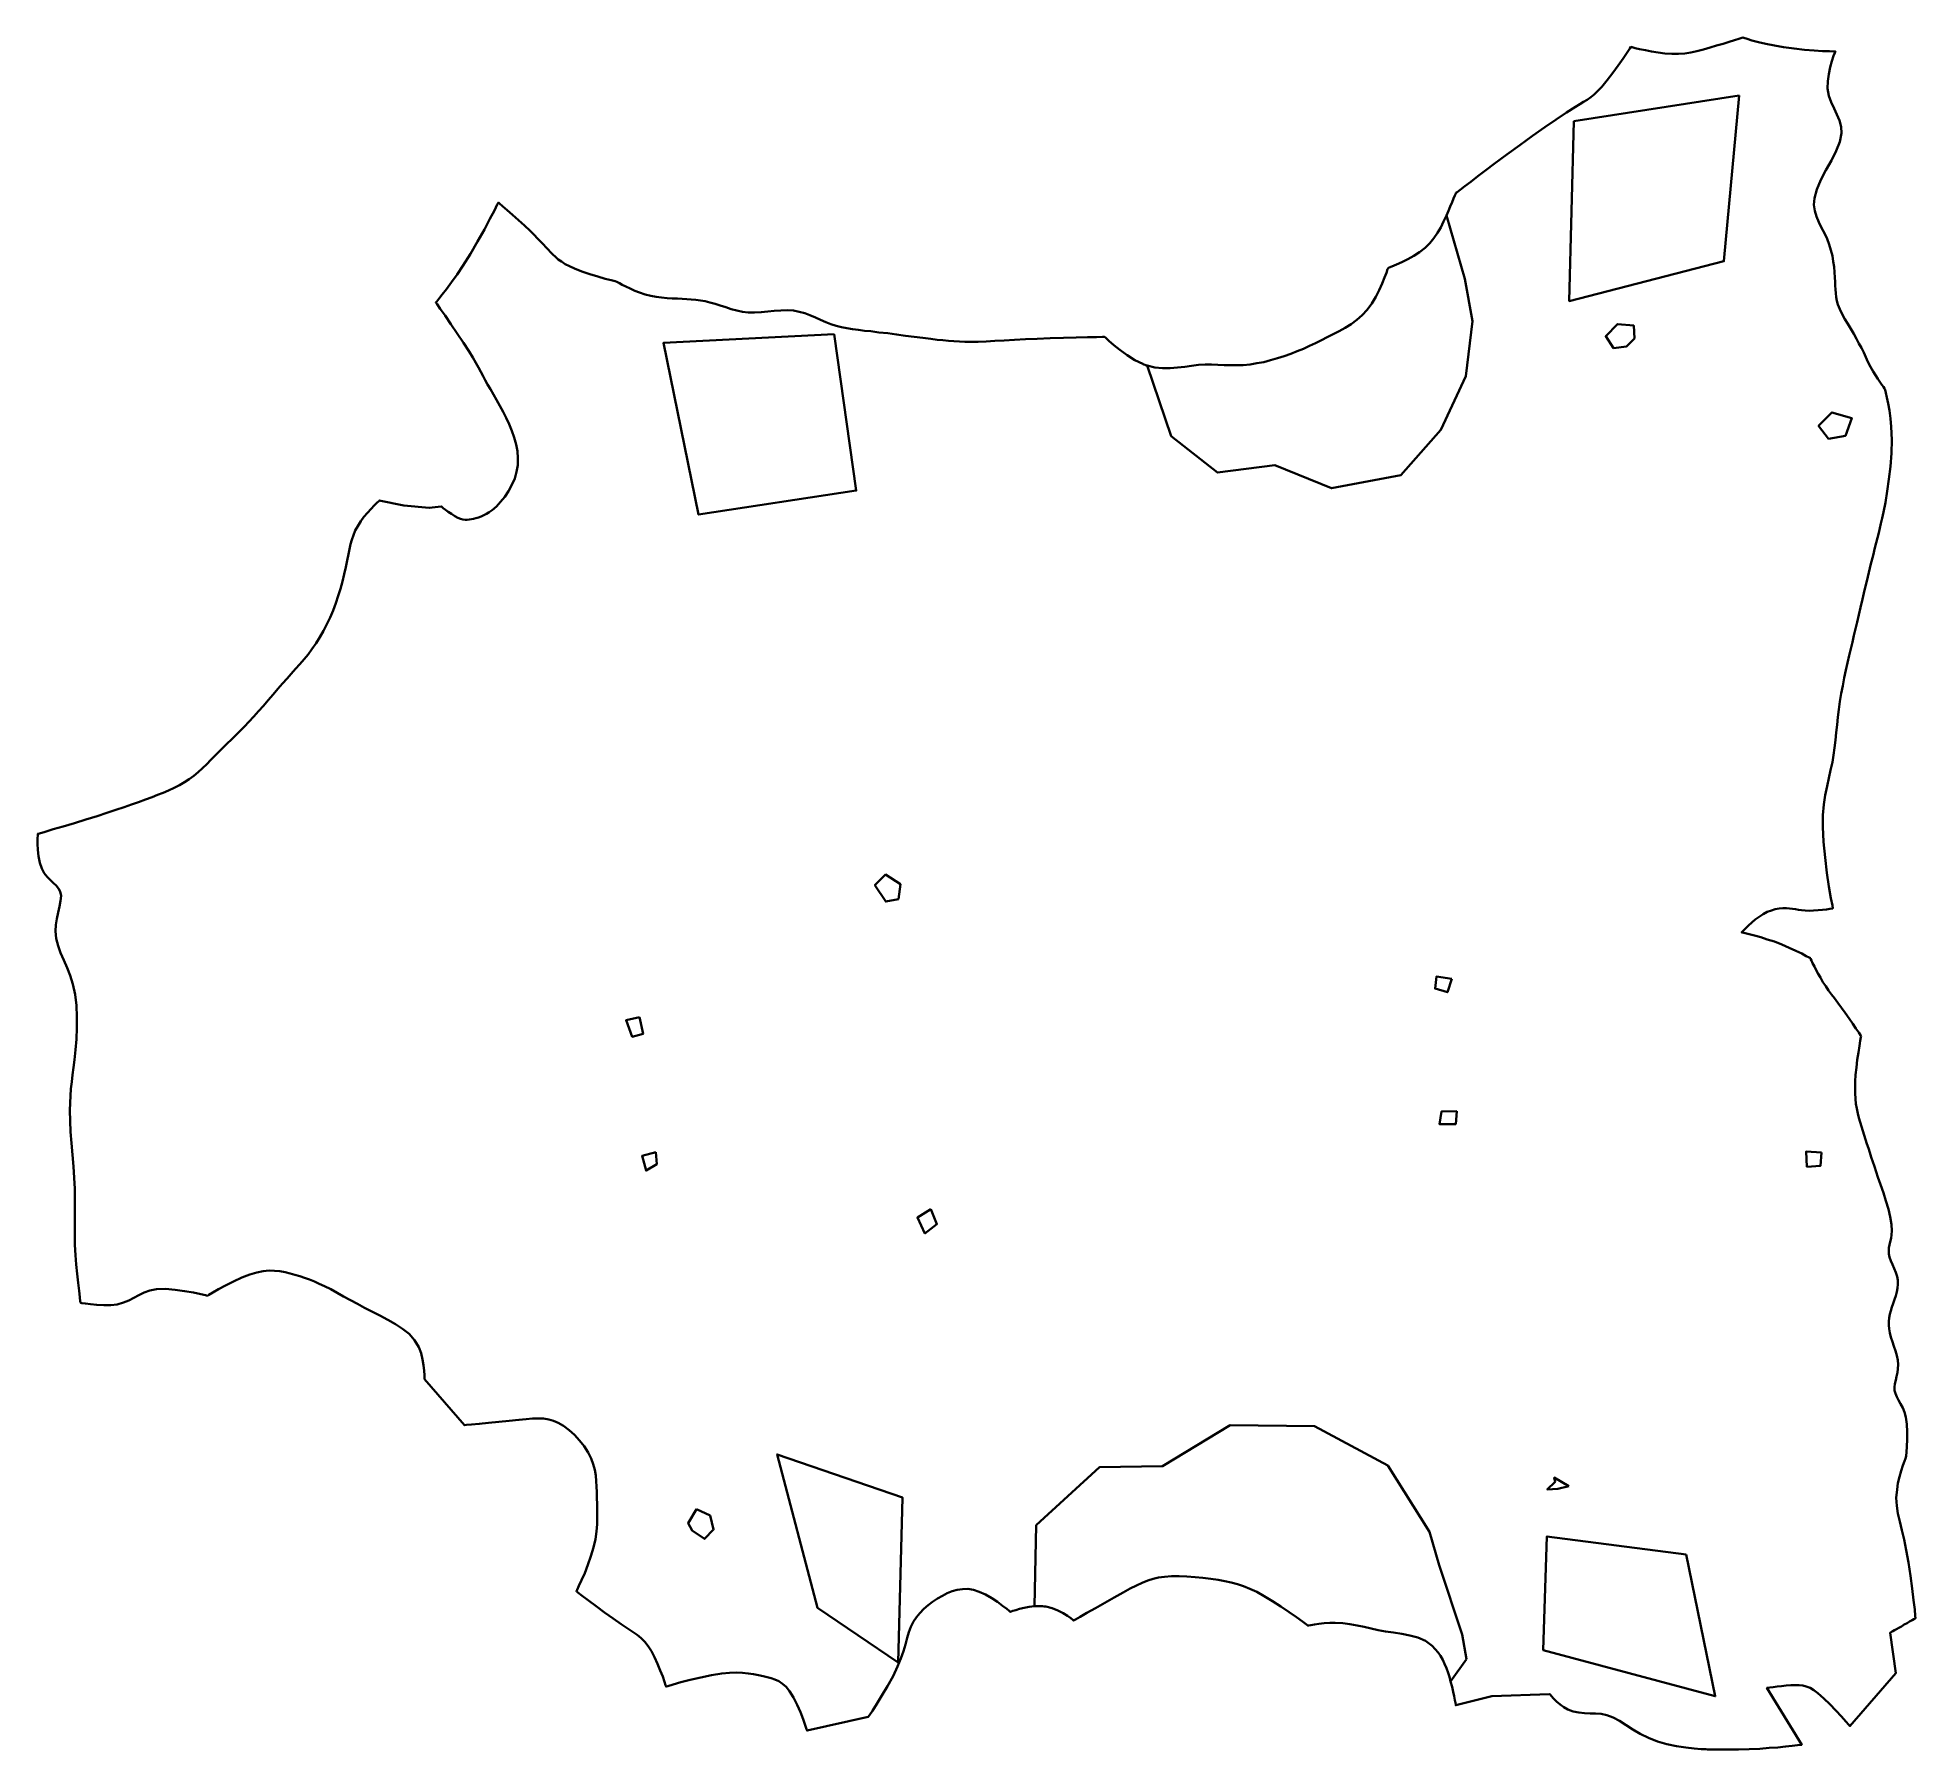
# Model space of a CAD drawing. Extents: x 0 to 10012, y -9123 to 0.
import ezdxf

# ---------------------------------------------------------------- set-up
doc = ezdxf.new("R2010")
doc.units = 0
doc.linetypes.add('Solid', pattern=[0])
for name, color, linetype in [('zone_0_q3', 7, 'Continuous'), ('zone_1_q3', 7, 'Continuous'), ('zone_2_q2', 7, 'Continuous'), ('zone_3_q2', 7, 'Continuous'), ('zone_4_q3', 7, 'Continuous'), ('zone_5_q3', 7, 'Continuous'), ('zone_6_q3', 7, 'Continuous'), ('zone_7_q3', 7, 'Continuous')]:
    doc.layers.add(name, color=color, linetype=linetype)

msp = doc.modelspace()

# ---------------------------------------------------------------- linework, layer by layer
at = {"color": 0, "linetype": 'Solid', "lineweight": 35}
for points in [[(11, -4241), (40, -4232), (84, -4219), (137, -4204), (197, -4186), (258, -4167), (318, -4149), (370, -4132), (418, -4116), (461, -4102), (501, -4088), (539, -4074), (575, -4061), (611, -4048), (640, -4036), (670, -4025), (699, -4012), (728, -3999), (756, -3985), (783, -3969), (809, -3952), (834, -3934), (857, -3915), (880, -3894), (902, -3872), (923, -3850), (945, -3828), (966, -3806), (989, -3784), (1011, -3762), (1034, -3740), (1057, -3718), (1080, -3695), (1104, -3672), (1127, -3647), (1153, -3619), (1178, -3590), (1204, -3561), (1230, -3531), (1256, -3501), (1281, -3471), (1306, -3442), (1330, -3416), (1353, -3390), (1376, -3365), (1399, -3339), (1421, -3313), (1442, -3287), (1463, -3259), (1485, -3228), (1505, -3196), (1525, -3162), (1543, -3126), (1560, -3090), (1576, -3053), (1590, -3014), (1603, -2976), (1615, -2937), (1625, -2898), (1635, -2860), (1643, -2823), (1651, -2787), (1658, -2753), (1664, -2726), (1669, -2700), (1676, -2676), (1684, -2651), (1694, -2627), (1707, -2603), (1723, -2578), (1740, -2555), (1759, -2533), (1778, -2512), (1795, -2494), (1809, -2480), (1819, -2470), (1822, -2467), (1952, -2493), (2088, -2507), (2152, -2499), (2155, -2501), (2163, -2508), (2175, -2517), (2190, -2528), (2207, -2539), (2224, -2550), (2241, -2559), (2255, -2565), (2268, -2568), (2280, -2570), (2291, -2570), (2302, -2569), (2313, -2567), (2324, -2565), (2337, -2562), (2351, -2558), (2365, -2553), (2379, -2546), (2393, -2539), (2408, -2530), (2423, -2519), (2446, -2499), (2469, -2475), (2491, -2447), (2511, -2417), (2529, -2384), (2544, -2350), (2554, -2315), (2560, -2278), (2561, -2242), (2558, -2205), (2551, -2168), (2541, -2131), (2529, -2095), (2514, -2060), (2499, -2026), (2482, -1994), (2465, -1962), (2447, -1931), (2430, -1902), (2414, -1874), (2399, -1848), (2387, -1826), (2376, -1804), (2364, -1782), (2351, -1759), (2337, -1733), (2321, -1705), (2301, -1673), (2271, -1627), (2238, -1577), (2204, -1528), (2173, -1482), (2147, -1445), (2130, -1420), (2123, -1411), (2128, -1406), (2139, -1392), (2157, -1370), (2180, -1340), (2207, -1304), (2237, -1262), (2268, -1216), (2308, -1152), (2346, -1086), (2382, -1023), (2412, -966), (2436, -921), (2451, -890), (2457, -879), (2463, -884), (2479, -898), (2503, -919), (2532, -945), (2564, -973), (2596, -1002), (2626, -1030), (2647, -1051), (2666, -1070), (2682, -1087), (2697, -1102), (2710, -1117), (2723, -1130), (2735, -1144), (2748, -1156), (2761, -1169), (2776, -1182), (2793, -1194), (2813, -1207), (2836, -1219), (2863, -1231), (2902, -1246), (2945, -1261), (2987, -1274), (3026, -1285), (3058, -1293), (3080, -1299), (3088, -1301), (3092, -1303), (3102, -1309), (3117, -1317), (3137, -1327), (3159, -1338), (3184, -1349), (3209, -1359), (3240, -1369), (3269, -1376), (3299, -1382), (3327, -1386), (3356, -1388), (3383, -1390), (3411, -1391), (3436, -1393), (3461, -1394), (3485, -1396), (3510, -1398), (3534, -1401), (3559, -1405), (3584, -1411), (3612, -1419), (3640, -1428), (3669, -1437), (3698, -1447), (3728, -1455), (3758, -1461), (3789, -1465), (3823, -1465), (3858, -1464), (3893, -1460), (3928, -1456), (3962, -1454), (3996, -1453), (4030, -1455), (4060, -1461), (4090, -1469), (4118, -1480), (4147, -1492), (4175, -1505), (4203, -1517), (4230, -1528), (4258, -1536), (4286, -1544), (4315, -1549), (4345, -1554), (4376, -1558), (4408, -1562), (4442, -1565), (4486, -1571), (4533, -1576), (4580, -1582), (4627, -1589), (4674, -1595), (4720, -1601), (4763, -1606), (4796, -1610), (4827, -1613), (4857, -1616), (4886, -1618), (4915, -1620), (4944, -1621), (4974, -1622), (5015, -1621), (5058, -1619), (5104, -1617), (5154, -1614), (5208, -1611), (5267, -1608), (5330, -1605), (5399, -1602), (5470, -1600), (5537, -1598), (5597, -1597), (5646, -1596), (5678, -1595), (5689, -1595), (5696, -1601), (5712, -1616), (5738, -1639), (5771, -1665), (5809, -1693), (5850, -1719), (5892, -1739), (5895, -1741), (5899, -1742), (5902, -1743), (5906, -1745), (5909, -1746), (5912, -1747), (5916, -1748), (5957, -1758), (5998, -1762), (6038, -1762), (6077, -1759), (6116, -1754), (6153, -1749), (6190, -1744), (6225, -1743), (6259, -1743), (6293, -1744), (6327, -1745), (6360, -1746), (6394, -1746), (6428, -1745), (6465, -1742), (6501, -1736), (6538, -1729), (6574, -1720), (6611, -1709), (6647, -1698), (6682, -1685), (6716, -1672), (6749, -1658), (6781, -1643), (6813, -1628), (6845, -1613), (6876, -1597), (6908, -1581), (6940, -1564), (6972, -1547), (7003, -1527), (7033, -1505), (7062, -1480), (7089, -1451), (7114, -1417), (7135, -1382), (7153, -1346), (7169, -1311), (7182, -1279), (7192, -1253), (7198, -1235), (7200, -1229), (7206, -1226), (7221, -1220), (7245, -1210), (7273, -1197), (7305, -1181), (7337, -1163), (7367, -1144), (7398, -1120), (7423, -1096), (7445, -1069), (7464, -1041), (7481, -1012), (7496, -981), (7511, -948), (7522, -924), (7532, -900), (7542, -877), (7550, -857), (7557, -842), (7561, -831), (7562, -828), (7568, -823), (7584, -811), (7609, -792), (7641, -768), (7679, -739), (7721, -707), (7766, -673), (7834, -623), (7902, -573), (7970, -524), (8036, -478), (8097, -436), (8152, -399), (8199, -369), (8222, -355), (8243, -343), (8262, -331), (8281, -318), (8299, -303), (8319, -284), (8340, -262), (8368, -227), (8398, -188), (8427, -148), (8454, -111), (8475, -80), (8490, -58), (8495, -50), (8501, -52), (8517, -56), (8541, -61), (8572, -68), (8605, -74), (8641, -80), (8676, -85), (8714, -87), (8748, -87), (8782, -84), (8814, -79), (8847, -72), (8882, -64), (8918, -53), (8952, -43), (8986, -33), (9019, -23), (9047, -14), (9070, -7), (9086, -2), (9091, 0), (9097, -2), (9114, -7), (9140, -15), (9175, -24), (9215, -33), (9260, -43), (9309, -52), (9365, -59), (9420, -65), (9472, -69), (9517, -72), (9553, -73), (9576, -74), (9585, -74), (9582, -81), (9576, -98), (9567, -125), (9558, -158), (9550, -195), (9545, -233), (9544, -271), (9551, -310), (9563, -345), (9578, -378), (9593, -410), (9607, -442), (9616, -475), (9618, -509), (9609, -555), (9590, -604), (9564, -655), (9535, -707), (9508, -759), (9486, -809), (9473, -856), (9471, -891), (9475, -923), (9485, -954), (9497, -984), (9512, -1014), (9527, -1043), (9541, -1073), (9552, -1103), (9561, -1133), (9569, -1163), (9574, -1193), (9578, -1222), (9581, -1251), (9583, -1279), (9584, -1301), (9584, -1322), (9585, -1342), (9587, -1363), (9589, -1383), (9593, -1403), (9599, -1423), (9609, -1448), (9621, -1474), (9635, -1500), (9651, -1526), (9667, -1553), (9683, -1579), (9698, -1605), (9711, -1630), (9724, -1654), (9736, -1679), (9747, -1704), (9759, -1728), (9772, -1754), (9787, -1779), (9799, -1799), (9811, -1818), (9823, -1835), (9833, -1850), (9841, -1862), (9847, -1870), (9849, -1873), (9850, -1878), (9854, -1894), (9860, -1919), (9866, -1951), (9873, -1988), (9879, -2030), (9883, -2075), (9886, -2144), (9884, -2214), (9879, -2285), (9871, -2353), (9862, -2417), (9852, -2477), (9841, -2530), (9835, -2561), (9828, -2589), (9822, -2615), (9816, -2640), (9809, -2666), (9803, -2692), (9795, -2720), (9786, -2760), (9775, -2804), (9764, -2850), (9753, -2897), (9741, -2945), (9730, -2993), (9719, -3038), (9710, -3077), (9701, -3115), (9693, -3151), (9684, -3187), (9676, -3222), (9667, -3257), (9659, -3293), (9650, -3332), (9641, -3372), (9632, -3413), (9624, -3455), (9616, -3496), (9609, -3538), (9603, -3581), (9598, -3622), (9594, -3663), (9590, -3704), (9586, -3745), (9581, -3785), (9576, -3824), (9569, -3862), (9560, -3904), (9551, -3946), (9541, -3990), (9531, -4037), (9524, -4088), (9519, -4144), (9518, -4207), (9522, -4286), (9530, -4370), (9540, -4451), (9551, -4525), (9561, -4586), (9569, -4626), (9571, -4641), (9567, -4642), (9556, -4643), (9538, -4646), (9517, -4648), (9493, -4651), (9469, -4652), (9445, -4653), (9424, -4652), (9405, -4650), (9388, -4648), (9372, -4645), (9356, -4643), (9340, -4641), (9324, -4639), (9306, -4639), (9286, -4641), (9265, -4645), (9244, -4652), (9222, -4660), (9200, -4671), (9178, -4685), (9158, -4700), (9139, -4716), (9122, -4732), (9107, -4746), (9095, -4758), (9088, -4766), (9085, -4769), (9090, -4770), (9104, -4773), (9126, -4778), (9154, -4786), (9187, -4795), (9222, -4806), (9260, -4818), (9300, -4834), (9339, -4851), (9375, -4867), (9406, -4882), (9430, -4895), (9446, -4903), (9452, -4906), (9453, -4909), (9458, -4919), (9464, -4933), (9473, -4950), (9483, -4970), (9493, -4990), (9505, -5010), (9519, -5034), (9534, -5056), (9549, -5078), (9564, -5099), (9581, -5120), (9599, -5144), (9618, -5170), (9638, -5198), (9658, -5227), (9678, -5256), (9695, -5281), (9710, -5302), (9719, -5316), (9722, -5321), (9721, -5328), (9718, -5347), (9713, -5374), (9708, -5409), (9702, -5448), (9697, -5488), (9693, -5527), (9691, -5563), (9690, -5596), (9690, -5626), (9692, -5655), (9695, -5682), (9700, -5708), (9705, -5734), (9711, -5757), (9717, -5781), (9724, -5804), (9731, -5827), (9738, -5850), (9746, -5873), (9753, -5896), (9761, -5919), (9769, -5942), (9776, -5966), (9784, -5991), (9793, -6017), (9802, -6044), (9812, -6073), (9826, -6113), (9841, -6156), (9855, -6199), (9868, -6243), (9878, -6285), (9884, -6325), (9886, -6360), (9885, -6381), (9882, -6399), (9878, -6417), (9874, -6433), (9871, -6449), (9870, -6465), (9870, -6481), (9874, -6500), (9881, -6519), (9890, -6539), (9899, -6560), (9907, -6581), (9914, -6602), (9918, -6623), (9919, -6644), (9917, -6664), (9913, -6685), (9907, -6705), (9900, -6726), (9893, -6746), (9886, -6766), (9880, -6785), (9876, -6804), (9872, -6823), (9870, -6843), (9870, -6862), (9872, -6882), (9875, -6902), (9881, -6926), (9889, -6950), (9897, -6974), (9906, -6999), (9913, -7023), (9918, -7048), (9920, -7072), (9919, -7094), (9916, -7115), (9911, -7135), (9907, -7155), (9903, -7174), (9901, -7193), (9901, -7210), (9905, -7227), (9913, -7244), (9922, -7262), (9933, -7281), (9944, -7302), (9953, -7325), (9961, -7353), (9966, -7390), (9968, -7431), (9968, -7471), (9966, -7508), (9964, -7538), (9962, -7559), (9961, -7567), (9959, -7572), (9953, -7587), (9945, -7609), (9936, -7638), (9927, -7670), (9919, -7704), (9914, -7738), (9910, -7782), (9912, -7824), (9919, -7866), (9928, -7909), (9939, -7954), (9951, -8005), (9963, -8061), (9975, -8127), (9986, -8197), (9995, -8265), (10002, -8327), (10008, -8377), (10011, -8411), (10012, -8424), (10010, -8425), (10004, -8429), (9994, -8434), (9981, -8441), (9967, -8450), (9952, -8458), (9937, -8467), (9924, -8475), (9911, -8482), (9900, -8488), (9891, -8493), (9884, -8497), (9879, -8500), (9878, -8501), (9908, -8716), (9663, -8999), (9657, -8992), (9641, -8974), (9618, -8947), (9588, -8916), (9556, -8882), (9523, -8851), (9492, -8823), (9470, -8807), (9450, -8795), (9430, -8787), (9411, -8782), (9391, -8780), (9370, -8780), (9347, -8781), (9323, -8783), (9298, -8785), (9274, -8788), (9253, -8791), (9235, -8793), (9224, -8794), (9220, -8795), (9406, -9098), (9400, -9098), (9383, -9101), (9355, -9104), (9320, -9108), (9279, -9112), (9232, -9115), (9182, -9119), (9125, -9121), (9069, -9123), (9017, -9123), (8971, -9123), (8935, -9123), (8911, -9123), (8903, -9123), (8894, -9122), (8869, -9121), (8833, -9118), (8788, -9113), (8738, -9106), (8686, -9095), (8636, -9081), (8588, -9062), (8545, -9040), (8505, -9016), (8469, -8993), (8434, -8971), (8400, -8953), (8366, -8940), (8337, -8934), (8307, -8932), (8277, -8931), (8247, -8929), (8217, -8927), (8188, -8921), (8159, -8910), (8137, -8897), (8117, -8883), (8099, -8867), (8083, -8852), (8071, -8840), (8064, -8831), (8061, -8828), (7753, -8840), (7561, -8888), (7561, -8885), (7559, -8875), (7557, -8860), (7553, -8840), (7548, -8816), (7542, -8789), (7534, -8761), (7528, -8737), (7520, -8714), (7511, -8690), (7502, -8667), (7492, -8645), (7480, -8625), (7468, -8606), (7436, -8571), (7399, -8545), (7359, -8527), (7317, -8515), (7273, -8507), (7230, -8500), (7187, -8494), (7148, -8487), (7110, -8478), (7072, -8470), (7035, -8462), (6997, -8455), (6959, -8451), (6919, -8449), (6889, -8449), (6860, -8451), (6832, -8454), (6808, -8457), (6789, -8460), (6777, -8462), (6772, -8463), (6765, -8457), (6744, -8441), (6712, -8419), (6673, -8392), (6629, -8362), (6584, -8333), (6539, -8306), (6500, -8284), (6464, -8267), (6430, -8253), (6397, -8243), (6364, -8234), (6330, -8227), (6295, -8220), (6255, -8214), (6213, -8209), (6171, -8205), (6128, -8202), (6086, -8200), (6046, -8200), (6009, -8203), (5977, -8207), (5948, -8214), (5919, -8223), (5890, -8235), (5859, -8249), (5826, -8266), (5788, -8287), (5740, -8313), (5690, -8341), (5640, -8370), (5595, -8395), (5558, -8416), (5533, -8430), (5524, -8436), (5520, -8432), (5509, -8423), (5491, -8411), (5468, -8397), (5440, -8383), (5409, -8371), (5375, -8362), (5367, -8361), (5358, -8360), (5350, -8360), (5341, -8360), (5333, -8360), (5324, -8360), (5316, -8360), (5287, -8363), (5260, -8368), (5236, -8374), (5216, -8380), (5200, -8385), (5190, -8388), (5186, -8390), (5181, -8385), (5167, -8374), (5145, -8357), (5118, -8337), (5087, -8317), (5054, -8298), (5021, -8283), (4990, -8273), (4960, -8268), (4931, -8269), (4903, -8273), (4876, -8280), (4850, -8291), (4824, -8304), (4798, -8319), (4772, -8336), (4748, -8355), (4725, -8374), (4704, -8396), (4686, -8418), (4670, -8442), (4656, -8469), (4645, -8498), (4636, -8529), (4627, -8563), (4616, -8599), (4603, -8638), (4585, -8681), (4561, -8732), (4532, -8785), (4502, -8835), (4474, -8880), (4451, -8917), (4435, -8941), (4429, -8950), (4103, -9023), (4100, -9015), (4093, -8993), (4082, -8962), (4068, -8924), (4050, -8885), (4031, -8846), (4009, -8812), (3991, -8790), (3971, -8773), (3952, -8760), (3931, -8750), (3911, -8743), (3890, -8738), (3869, -8733), (3843, -8727), (3817, -8722), (3789, -8718), (3759, -8715), (3726, -8713), (3689, -8714), (3648, -8718), (3593, -8727), (3536, -8739), (3480, -8752), (3430, -8765), (3389, -8777), (3361, -8785), (3351, -8788), (3348, -8781), (3342, -8762), (3333, -8735), (3320, -8703), (3306, -8667), (3290, -8632), (3273, -8599), (3256, -8572), (3237, -8549), (3218, -8530), (3196, -8512), (3171, -8495), (3143, -8476), (3111, -8455), (3068, -8425), (3023, -8393), (2978, -8360), (2937, -8329), (2904, -8304), (2881, -8287), (2873, -8280), (2877, -8273), (2886, -8252), (2900, -8221), (2917, -8183), (2934, -8139), (2950, -8093), (2964, -8047), (2974, -8003), (2980, -7962), (2984, -7923), (2984, -7886), (2984, -7850), (2983, -7816), (2981, -7782), (2981, -7752), (2980, -7722), (2979, -7693), (2976, -7663), (2971, -7633), (2963, -7603), (2952, -7573), (2935, -7540), (2914, -7507), (2889, -7476), (2862, -7447), (2834, -7421), (2804, -7399), (2775, -7382), (2750, -7371), (2725, -7364), (2698, -7360), (2670, -7359), (2639, -7360), (2605, -7363), (2566, -7367), (2514, -7372), (2459, -7378), (2404, -7383), (2355, -7388), (2314, -7392), (2287, -7394), (2277, -7395), (2063, -7149), (2063, -7143), (2063, -7128), (2061, -7105), (2058, -7076), (2053, -7045), (2045, -7012), (2033, -6980), (2010, -6942), (1981, -6909), (1946, -6881), (1908, -6856), (1867, -6833), (1824, -6811), (1782, -6790), (1743, -6770), (1705, -6749), (1668, -6729), (1632, -6709), (1597, -6690), (1563, -6671), (1529, -6655), (1502, -6642), (1476, -6630), (1449, -6619), (1423, -6609), (1398, -6601), (1372, -6593), (1346, -6586), (1320, -6579), (1292, -6574), (1264, -6572), (1234, -6571), (1203, -6574), (1169, -6581), (1132, -6592), (1089, -6608), (1045, -6629), (1002, -6650), (965, -6671), (934, -6688), (914, -6700), (906, -6705), (896, -6702), (870, -6696), (831, -6688), (784, -6680), (733, -6673), (682, -6669), (635, -6671), (599, -6678), (568, -6688), (540, -6702), (514, -6716), (487, -6730), (458, -6742), (425, -6751), (390, -6755), (353, -6755), (316, -6754), (282, -6750), (255, -6747), (236, -6744), (230, -6743), (228, -6735), (225, -6713), (221, -6679), (216, -6637), (211, -6589), (206, -6539), (202, -6489), (199, -6434), (198, -6382), (198, -6332), (199, -6284), (199, -6236), (199, -6187), (198, -6136), (195, -6077), (191, -6016), (186, -5954), (181, -5892), (176, -5831), (173, -5773), (172, -5718), (173, -5677), (175, -5639), (178, -5602), (182, -5565), (187, -5528), (192, -5489), (197, -5448), (203, -5395), (207, -5337), (210, -5278), (210, -5218), (207, -5158), (200, -5099), (188, -5044), (174, -4999), (157, -4957), (140, -4917), (123, -4878), (109, -4840), (99, -4802), (95, -4763), (97, -4729), (103, -4696), (110, -4663), (117, -4631), (123, -4601), (125, -4574), (121, -4551), (112, -4534), (100, -4518), (84, -4504), (68, -4489), (51, -4472), (35, -4453), (22, -4429), (12, -4398), (5, -4363), (1, -4328), (0, -4296), (0, -4269), (1, -4251), (1, -4244), (11, -4241)], [(4591, -4592), (4522, -4605), (4464, -4517), (4521, -4461), (4600, -4512), (4591, -4592)], [(7541, -5017), (7517, -5088), (7451, -5068), (7458, -5004), (7541, -5017)], [(3209, -5220), (3228, -5310), (3171, -5325), (3138, -5237), (3209, -5220)], [(7567, -5722), (7561, -5790), (7475, -5791), (7486, -5723), (7567, -5722)], [(3297, -5940), (3301, -6004), (3244, -6038), (3223, -5959), (3297, -5940)], [(9511, -5942), (9506, -6012), (9433, -6018), (9429, -5937), (9511, -5942)], [(4762, -6244), (4795, -6323), (4731, -6373), (4691, -6289), (4762, -6244)], [(8164, -7720), (8106, -7735), (8049, -7738), (8091, -7697), (8086, -7674), (8164, -7720)], [(3514, -7843), (3586, -7876), (3604, -7951), (3555, -8001), (3490, -7956), (3469, -7917), (3514, -7843)]]:
    msp.add_lwpolyline(points, close=True, dxfattribs=at)
at = {"layer": 'zone_0_q3', "color": 3, "linetype": 'Solid', "lineweight": 35}
msp.add_lwpolyline([(8515, -1603), (8472, -1646), (8403, -1655), (8361, -1592), (8423, -1527), (8510, -1535), (8515, -1603)], close=True, dxfattribs=at)
at = {"layer": 'zone_1_q3', "color": 3, "linetype": 'Solid', "lineweight": 35}
msp.add_lwpolyline([(9639, -2122), (9549, -2138), (9496, -2070), (9567, -1998), (9672, -2028), (9639, -2122)], close=True, dxfattribs=at)
at = {"layer": 'zone_2_q2', "color": 2, "linetype": 'Solid', "lineweight": 35}
msp.add_lwpolyline([(7610, -1285), (7650, -1512), (7615, -1804), (7482, -2090), (7269, -2332), (6898, -2402), (6597, -2278), (6291, -2318), (6044, -2125), (5916, -1748), (5957, -1758), (5998, -1762), (6038, -1762), (6077, -1759), (6116, -1754), (6153, -1749), (6190, -1744), (6225, -1743), (6259, -1743), (6293, -1744), (6327, -1745), (6360, -1746), (6394, -1746), (6428, -1745), (6465, -1742), (6501, -1736), (6538, -1729), (6574, -1720), (6611, -1709), (6647, -1698), (6682, -1685), (6716, -1672), (6749, -1658), (6781, -1643), (6813, -1628), (6845, -1613), (6876, -1597), (6908, -1581), (6940, -1564), (6972, -1547), (7003, -1527), (7033, -1505), (7062, -1480), (7089, -1451), (7114, -1417), (7135, -1382), (7153, -1346), (7169, -1311), (7182, -1279), (7192, -1253), (7198, -1235), (7200, -1229), (7206, -1226), (7221, -1220), (7245, -1210), (7273, -1197), (7305, -1181), (7337, -1163), (7367, -1144), (7398, -1120), (7423, -1096), (7445, -1069), (7464, -1041), (7481, -1012), (7496, -981), (7511, -948), (7610, -1285)], close=True, dxfattribs=at)
at = {"layer": 'zone_3_q2', "color": 2, "linetype": 'Solid', "lineweight": 35}
msp.add_lwpolyline([(5325, -7928), (5662, -7618), (5998, -7614), (6358, -7395), (6808, -7400), (7199, -7609), (7422, -7964), (7472, -8141), (7595, -8510), (7618, -8642), (7534, -8761), (7528, -8737), (7520, -8714), (7511, -8690), (7502, -8667), (7492, -8645), (7480, -8625), (7468, -8606), (7436, -8571), (7399, -8545), (7359, -8527), (7317, -8515), (7273, -8507), (7230, -8500), (7187, -8494), (7148, -8487), (7110, -8478), (7072, -8470), (7035, -8462), (6997, -8455), (6959, -8451), (6919, -8449), (6889, -8449), (6860, -8451), (6832, -8454), (6808, -8457), (6789, -8460), (6777, -8462), (6772, -8463), (6765, -8457), (6744, -8441), (6712, -8419), (6673, -8392), (6629, -8362), (6584, -8333), (6539, -8306), (6500, -8284), (6464, -8267), (6430, -8253), (6397, -8243), (6364, -8234), (6330, -8227), (6295, -8220), (6255, -8214), (6213, -8209), (6171, -8205), (6128, -8202), (6086, -8200), (6046, -8200), (6009, -8203), (5977, -8207), (5948, -8214), (5919, -8223), (5890, -8235), (5859, -8249), (5826, -8266), (5788, -8287), (5740, -8313), (5690, -8341), (5640, -8370), (5595, -8395), (5558, -8416), (5533, -8430), (5524, -8436), (5520, -8432), (5509, -8423), (5491, -8411), (5468, -8397), (5440, -8383), (5409, -8371), (5375, -8362), (5367, -8361), (5358, -8360), (5350, -8360), (5341, -8360), (5333, -8360), (5324, -8360), (5316, -8360), (5325, -7928)], close=True, dxfattribs=at)
at = {"layer": 'zone_4_q3', "color": 3, "linetype": 'Solid', "lineweight": 35}
msp.add_lwpolyline([(8789, -8085), (8945, -8840), (8028, -8594), (8047, -7988), (8789, -8085)], close=True, dxfattribs=at)
at = {"layer": 'zone_5_q3', "color": 3, "linetype": 'Solid', "lineweight": 35}
msp.add_lwpolyline([(4158, -8368), (3943, -7551), (4612, -7781), (4589, -8660), (4158, -8368)], close=True, dxfattribs=at)
at = {"layer": 'zone_6_q3', "color": 3, "linetype": 'Solid', "lineweight": 35}
msp.add_lwpolyline([(4247, -1580), (4365, -2414), (3524, -2542), (3337, -1627), (4247, -1580)], close=True, dxfattribs=at)
at = {"layer": 'zone_7_q3', "color": 3, "linetype": 'Solid', "lineweight": 35}
msp.add_lwpolyline([(9072, -309), (8991, -1192), (8166, -1404), (8191, -446), (9072, -309)], close=True, dxfattribs=at)

doc.saveas('drawing.dxf')
